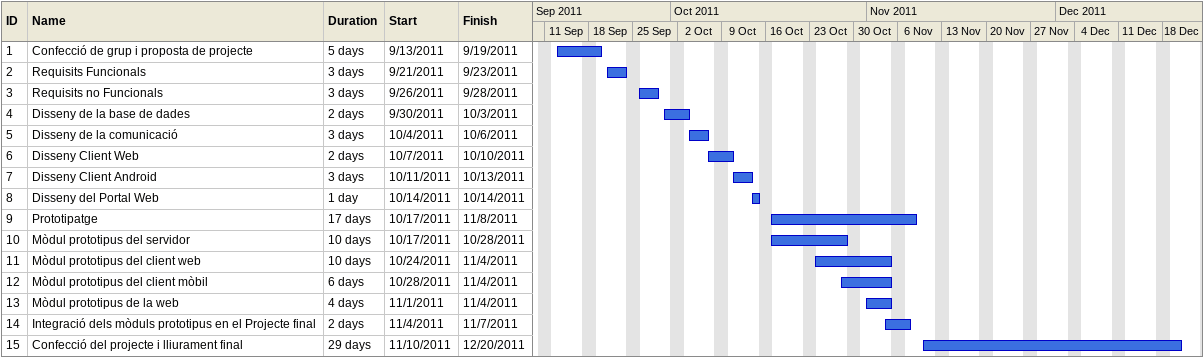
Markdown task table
| ID | Task | Duration | Start | Finish |
|---|---|---|---|---|
| 1 | Confecció de grup i proposta de projecte | 5d | 2011-09-13 | 2011-09-19 |
| 2 | Requisits Funcionals | 3d | 2011-09-21 | 2011-09-23 |
| 3 | Requisits no Funcionals | 3d | 2011-09-26 | 2011-09-28 |
| 4 | Disseny de la base de dades | 2d | 2011-09-30 | 2011-10-03 |
| 5 | Disseny de la comunicació | 3d | 2011-10-04 | 2011-10-06 |
| 6 | Disseny Client Web | 2d | 2011-10-07 | 2011-10-10 |
| 7 | Disseny Client Android | 3d | 2011-10-11 | 2011-10-13 |
| 8 | Disseny del Portal Web | 1d | 2011-10-14 | 2011-10-14 |
| 9 | Prototipatge | 17d | 2011-10-17 | 2011-11-08 |
| 10 | Mòdul prototipus del servidor | 10d | 2011-10-17 | 2011-10-28 |
| 11 | Mòdul prototipus del client web | 10d | 2011-10-24 | 2011-11-04 |
| 12 | Mòdul prototipus del client mòbil | 6d | 2011-10-28 | 2011-11-04 |
| 13 | Mòdul prototipus de la web | 4d | 2011-11-01 | 2011-11-04 |
| 14 | Integració dels mòduls prototipus en el Projecte final | 2d | 2011-11-04 | 2011-11-07 |
| 15 | Confecció del projecte i lliurament final | 29d | 2011-11-10 | 2011-12-20 |
